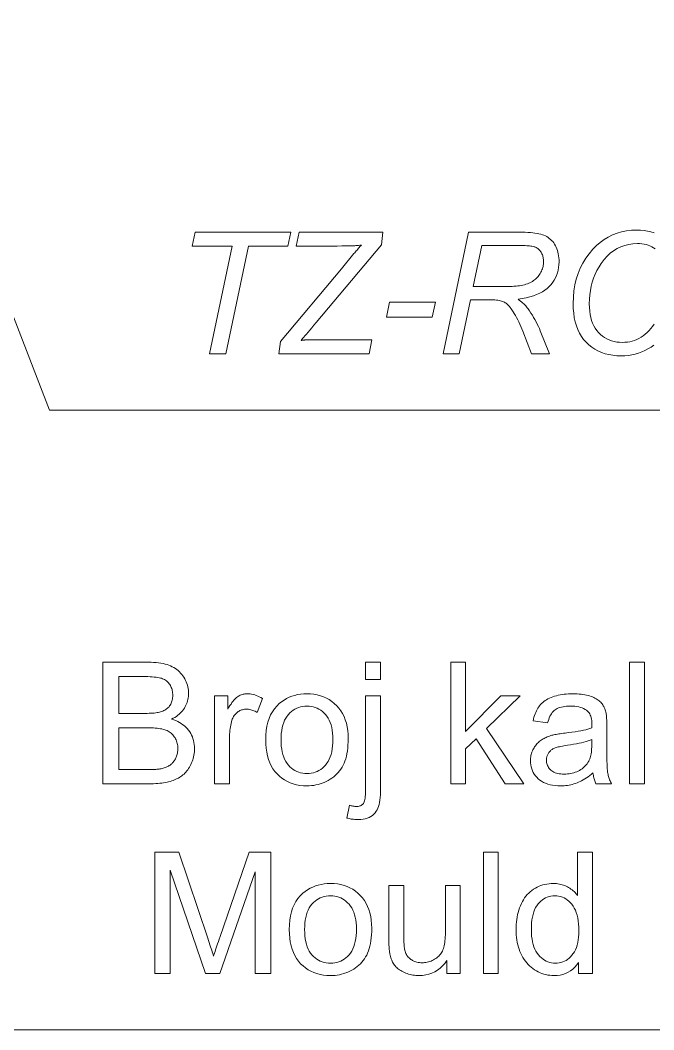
# Model space of a CAD drawing. Extents: x 0 to 297, y 0 to 420.
# Drawn here: x 142.41 to 158.05, y 101.3 to 126.21 of the extents above; entities that cross this region are included whole.
import ezdxf

# ---------------------------------------------------------------- set-up
doc = ezdxf.new("R2010")
doc.units = 0

msp = doc.modelspace()

# ---------------------------------------------------------------- linework, layer by layer
at = {"color": 7, "lineweight": 13}
for points in [[(121.095, 152.823), (141.184, 101.297), (165.11, 101.297)], [(129.221, 152.67), (143.138, 116.592), (174.55, 116.592)], [(158.056, 118.195), (157.983, 118.145), (157.908, 118.099), (157.832, 118.06), (157.754, 118.025), (157.674, 117.996), (157.592, 117.972), (157.509, 117.953), (157.423, 117.94), (157.336, 117.932), (157.248, 117.929), (157.141, 117.933), (157.038, 117.943), (156.94, 117.959), (156.847, 117.983), (156.758, 118.013), (156.673, 118.049), (156.594, 118.093), (156.518, 118.143), (156.447, 118.199), (156.381, 118.263), (156.32, 118.332), (156.266, 118.408), (156.218, 118.489), (156.176, 118.576), (156.141, 118.668), (156.112, 118.767), (156.09, 118.871), (156.074, 118.981), (156.064, 119.097), (156.061, 119.218), (156.066, 119.378), (156.08, 119.531), (156.105, 119.679), (156.139, 119.822), (156.183, 119.959), (156.236, 120.09), (156.299, 120.216), (156.372, 120.336), (156.455, 120.45), (156.548, 120.559), (156.637, 120.649), (156.73, 120.729), (156.827, 120.8), (156.929, 120.861), (157.034, 120.913), (157.144, 120.956), (157.258, 120.989), (157.377, 121.013), (157.499, 121.027), (157.626, 121.032), (157.72, 121.029), (157.81, 121.021), (157.896, 121.009), (157.979, 120.991), (158.058, 120.968)], [(158.084, 120.57), (158.044, 120.597), (158.002, 120.621), (157.957, 120.642), (157.91, 120.66), (157.862, 120.674), (157.811, 120.686), (157.757, 120.694), (157.702, 120.698), (157.645, 120.7), (157.537, 120.695), (157.433, 120.68), (157.333, 120.656), (157.238, 120.622), (157.147, 120.578), (157.06, 120.524), (156.977, 120.46), (156.899, 120.387), (156.825, 120.304), (156.754, 120.211), (156.699, 120.125), (156.648, 120.036), (156.604, 119.944), (156.566, 119.848), (156.533, 119.75), (156.507, 119.648), (156.486, 119.544), (156.472, 119.436), (156.463, 119.325), (156.46, 119.21), (156.462, 119.12), (156.469, 119.034), (156.48, 118.952), (156.496, 118.875), (156.517, 118.803), (156.542, 118.734), (156.571, 118.67), (156.605, 118.61), (156.644, 118.555), (156.687, 118.504), (156.734, 118.458), (156.783, 118.417), (156.836, 118.38), (156.891, 118.348), (156.948, 118.322), (157.009, 118.3), (157.072, 118.283), (157.138, 118.27), (157.207, 118.263), (157.278, 118.261), (157.34, 118.263), (157.4, 118.269), (157.46, 118.279), (157.518, 118.293), (157.575, 118.311), (157.63, 118.334), (157.685, 118.36), (157.738, 118.39), (157.79, 118.425), (157.841, 118.463), (157.89, 118.506), (157.936, 118.551), (157.98, 118.6), (158.021, 118.652), (158.059, 118.708)]]:
    msp.add_lwpolyline(points, dxfattribs=at)
for points in [[(147.089, 117.98), (147.644, 120.639), (146.66, 120.639), (146.731, 120.98), (149.093, 120.98), (149.021, 120.639), (148.045, 120.639), (147.491, 117.98)], [(148.8, 117.98), (148.839, 118.281), (150.341, 120.076), (150.652, 120.452), (150.671, 120.475), (150.69, 120.498), (150.708, 120.52), (150.727, 120.541), (150.745, 120.562), (150.763, 120.583), (150.781, 120.604), (150.799, 120.624), (150.817, 120.644), (150.834, 120.663), (150.797, 120.659), (150.763, 120.655), (150.73, 120.652), (150.7, 120.649), (150.673, 120.646), (150.647, 120.644), (150.624, 120.643), (150.603, 120.642), (150.585, 120.641), (150.568, 120.641), (150.47, 120.643), (150.351, 120.641), (150.235, 120.639), (149.226, 120.639), (149.297, 120.98), (151.366, 120.98), (151.332, 120.667), (149.721, 118.754), (149.664, 118.686), (149.611, 118.623), (149.563, 118.565), (149.518, 118.513), (149.479, 118.466), (149.443, 118.424), (149.412, 118.388), (149.385, 118.356), (149.363, 118.33), (149.345, 118.31), (149.362, 118.312), (149.378, 118.314), (149.393, 118.316), (149.406, 118.318), (149.419, 118.319), (149.43, 118.32), (149.439, 118.321), (149.448, 118.322), (149.455, 118.322), (149.461, 118.322), (151.096, 118.322), (151.025, 117.98)], [(152.85, 117.98), (153.478, 120.98), (154.737, 120.98), (154.809, 120.98), (154.879, 120.978), (154.944, 120.975), (155.006, 120.97), (155.064, 120.965), (155.119, 120.958), (155.17, 120.95), (155.217, 120.94), (155.261, 120.93), (155.302, 120.918), (155.339, 120.904), (155.375, 120.889), (155.41, 120.871), (155.442, 120.851), (155.473, 120.828), (155.503, 120.804), (155.53, 120.777), (155.556, 120.748), (155.581, 120.717), (155.603, 120.684), (155.624, 120.648), (155.643, 120.611), (155.659, 120.572), (155.673, 120.532), (155.686, 120.489), (155.695, 120.445), (155.703, 120.399), (155.708, 120.351), (155.712, 120.301), (155.713, 120.25), (155.71, 120.178), (155.703, 120.108), (155.691, 120.041), (155.675, 119.977), (155.653, 119.915), (155.627, 119.855), (155.596, 119.798), (155.56, 119.744), (155.519, 119.692), (155.473, 119.642), (155.423, 119.595), (155.366, 119.552), (155.303, 119.512), (155.235, 119.476), (155.16, 119.443), (155.08, 119.413), (154.994, 119.387), (154.902, 119.364), (154.804, 119.345), (154.7, 119.329), (154.732, 119.305), (154.762, 119.281), (154.791, 119.257), (154.818, 119.233), (154.844, 119.209), (154.868, 119.186), (154.89, 119.162), (154.911, 119.138), (154.93, 119.115), (154.948, 119.092), (154.984, 119.039), (155.02, 118.985), (155.054, 118.932), (155.086, 118.877), (155.117, 118.823), (155.147, 118.768), (155.175, 118.713), (155.202, 118.657), (155.227, 118.601), (155.25, 118.545), (155.48, 117.98), (155.031, 117.98), (154.817, 118.539), (154.793, 118.599), (154.769, 118.657), (154.744, 118.713), (154.718, 118.768), (154.692, 118.821), (154.665, 118.873), (154.637, 118.923), (154.609, 118.971), (154.58, 119.018), (154.551, 119.063), (154.53, 119.093), (154.509, 119.12), (154.489, 119.146), (154.468, 119.169), (154.447, 119.19), (154.426, 119.209), (154.405, 119.226), (154.384, 119.241), (154.363, 119.254), (154.342, 119.264), (154.319, 119.274), (154.294, 119.282), (154.266, 119.289), (154.235, 119.295), (154.202, 119.301), (154.166, 119.305), (154.128, 119.308), (154.086, 119.311), (154.043, 119.312), (153.996, 119.313), (153.529, 119.313), (153.251, 117.98)], [(153.597, 119.638), (154.151, 119.638), (154.226, 119.638), (154.295, 119.638), (154.358, 119.639), (154.416, 119.64), (154.469, 119.641), (154.517, 119.642), (154.559, 119.643), (154.595, 119.645), (154.627, 119.646), (154.653, 119.648), (154.697, 119.653), (154.74, 119.659), (154.782, 119.667), (154.821, 119.675), (154.86, 119.685), (154.896, 119.696), (154.931, 119.708), (154.964, 119.721), (154.995, 119.735), (155.025, 119.751), (155.054, 119.767), (155.081, 119.785), (155.107, 119.803), (155.131, 119.823), (155.154, 119.844), (155.176, 119.866), (155.197, 119.889), (155.216, 119.914), (155.234, 119.939), (155.25, 119.965), (155.266, 119.993), (155.279, 120.02), (155.291, 120.048), (155.301, 120.077), (155.31, 120.106), (155.317, 120.135), (155.323, 120.164), (155.327, 120.195), (155.329, 120.225), (155.33, 120.256), (155.33, 120.282), (155.328, 120.307), (155.325, 120.331), (155.321, 120.355), (155.315, 120.378), (155.309, 120.401), (155.301, 120.423), (155.292, 120.444), (155.282, 120.464), (155.271, 120.484), (155.259, 120.503), (155.246, 120.521), (155.232, 120.537), (155.217, 120.552), (155.202, 120.566), (155.186, 120.578), (155.17, 120.59), (155.152, 120.6), (155.134, 120.609), (155.115, 120.616), (155.095, 120.623), (155.071, 120.629), (155.045, 120.634), (155.017, 120.638), (154.985, 120.642), (154.951, 120.645), (154.915, 120.648), (154.875, 120.65), (154.833, 120.651), (154.788, 120.651), (153.81, 120.651)], [(151.452, 118.881), (151.53, 119.251), (152.66, 119.251), (152.584, 118.881)], [(144.45, 107.367), (144.45, 110.367), (145.576, 110.367), (145.643, 110.366), (145.708, 110.364), (145.77, 110.359), (145.829, 110.353), (145.885, 110.345), (145.939, 110.335), (145.99, 110.323), (146.039, 110.309), (146.084, 110.294), (146.127, 110.276), (146.168, 110.257), (146.207, 110.236), (146.244, 110.213), (146.279, 110.188), (146.312, 110.161), (146.344, 110.132), (146.374, 110.101), (146.402, 110.068), (146.428, 110.033), (146.453, 109.996), (146.475, 109.958), (146.495, 109.92), (146.513, 109.881), (146.528, 109.842), (146.541, 109.802), (146.551, 109.763), (146.56, 109.722), (146.566, 109.682), (146.569, 109.641), (146.57, 109.6), (146.569, 109.562), (146.566, 109.524), (146.561, 109.487), (146.554, 109.45), (146.544, 109.413), (146.533, 109.377), (146.519, 109.342), (146.503, 109.307), (146.486, 109.272), (146.466, 109.238), (146.444, 109.204), (146.42, 109.172), (146.394, 109.142), (146.365, 109.112), (146.335, 109.084), (146.302, 109.058), (146.268, 109.032), (146.231, 109.008), (146.192, 108.985), (146.151, 108.964), (146.204, 108.946), (146.255, 108.927), (146.303, 108.906), (146.348, 108.882), (146.391, 108.856), (146.432, 108.827), (146.47, 108.797), (146.506, 108.764), (146.539, 108.729), (146.569, 108.691), (146.597, 108.652), (146.622, 108.612), (146.644, 108.57), (146.663, 108.526), (146.679, 108.482), (146.692, 108.436), (146.702, 108.388), (146.71, 108.339), (146.714, 108.289), (146.716, 108.237), (146.715, 108.195), (146.712, 108.154), (146.708, 108.113), (146.701, 108.073), (146.693, 108.034), (146.683, 107.995), (146.672, 107.957), (146.659, 107.919), (146.643, 107.882), (146.627, 107.845), (146.608, 107.81), (146.589, 107.776), (146.569, 107.744), (146.549, 107.714), (146.527, 107.685), (146.505, 107.658), (146.481, 107.632), (146.457, 107.608), (146.432, 107.586), (146.407, 107.566), (146.38, 107.547), (146.351, 107.529), (146.322, 107.511), (146.291, 107.495), (146.259, 107.48), (146.225, 107.465), (146.191, 107.452), (146.154, 107.439), (146.117, 107.428), (146.078, 107.418), (146.038, 107.408), (145.996, 107.399), (145.952, 107.392), (145.906, 107.385), (145.858, 107.38), (145.809, 107.375), (145.758, 107.372), (145.705, 107.369), (145.651, 107.368), (145.594, 107.367)], [(150.939, 109.94), (150.939, 110.367), (151.308, 110.367), (151.308, 109.94)], [(153.039, 107.367), (153.039, 110.367), (153.407, 110.367), (153.407, 108.657), (154.279, 109.541), (154.756, 109.541), (153.925, 108.734), (154.84, 107.367), (154.385, 107.367), (153.667, 108.479), (153.407, 108.229), (153.407, 107.367)], [(157.455, 107.367), (157.455, 110.367), (157.823, 110.367), (157.823, 107.367)], [(144.847, 109.107), (145.496, 109.107), (145.547, 109.107), (145.596, 109.108), (145.641, 109.11), (145.683, 109.112), (145.723, 109.115), (145.759, 109.119), (145.792, 109.124), (145.823, 109.129), (145.85, 109.135), (145.874, 109.142), (145.904, 109.151), (145.932, 109.162), (145.959, 109.174), (145.984, 109.187), (146.007, 109.201), (146.029, 109.217), (146.05, 109.234), (146.069, 109.252), (146.087, 109.271), (146.103, 109.291), (146.117, 109.312), (146.13, 109.335), (146.142, 109.358), (146.152, 109.383), (146.16, 109.409), (146.167, 109.435), (146.172, 109.463), (146.176, 109.492), (146.179, 109.522), (146.179, 109.553), (146.179, 109.582), (146.177, 109.611), (146.173, 109.639), (146.168, 109.667), (146.161, 109.693), (146.154, 109.719), (146.144, 109.744), (146.134, 109.769), (146.121, 109.793), (146.108, 109.816), (146.093, 109.838), (146.077, 109.858), (146.059, 109.878), (146.041, 109.895), (146.021, 109.912), (146, 109.926), (145.977, 109.94), (145.954, 109.952), (145.929, 109.962), (145.903, 109.971), (145.875, 109.979), (145.842, 109.986), (145.806, 109.993), (145.766, 109.998), (145.723, 110.003), (145.675, 110.007), (145.624, 110.01), (145.568, 110.012), (145.51, 110.013), (145.447, 110.013), (144.847, 110.013)], [(147.211, 107.367), (147.211, 109.541), (147.542, 109.541), (147.542, 109.211), (147.567, 109.256), (147.592, 109.297), (147.617, 109.336), (147.641, 109.371), (147.664, 109.403), (147.688, 109.432), (147.71, 109.458), (147.733, 109.48), (147.755, 109.5), (147.777, 109.516), (147.798, 109.53), (147.82, 109.543), (147.843, 109.554), (147.866, 109.563), (147.889, 109.571), (147.913, 109.578), (147.938, 109.583), (147.962, 109.587), (147.987, 109.589), (148.013, 109.59), (148.05, 109.589), (148.088, 109.585), (148.125, 109.579), (148.163, 109.571), (148.201, 109.56), (148.239, 109.547), (148.277, 109.532), (148.315, 109.514), (148.353, 109.494), (148.392, 109.471), (148.265, 109.129), (148.238, 109.144), (148.211, 109.158), (148.184, 109.17), (148.157, 109.18), (148.13, 109.189), (148.103, 109.196), (148.076, 109.202), (148.049, 109.206), (148.022, 109.208), (147.995, 109.209), (147.971, 109.208), (147.947, 109.206), (147.924, 109.203), (147.902, 109.197), (147.88, 109.191), (147.858, 109.183), (147.838, 109.174), (147.817, 109.163), (147.797, 109.15), (147.778, 109.136), (147.759, 109.121), (147.741, 109.105), (147.725, 109.088), (147.709, 109.069), (147.695, 109.05), (147.682, 109.029), (147.67, 109.007), (147.659, 108.984), (147.649, 108.96), (147.64, 108.935), (147.629, 108.895), (147.618, 108.855), (147.609, 108.814), (147.601, 108.772), (147.594, 108.729), (147.589, 108.686), (147.585, 108.642), (147.582, 108.597), (147.58, 108.551), (147.579, 108.505), (147.579, 107.367)], [(148.473, 108.454), (148.477, 108.572), (148.487, 108.683), (148.504, 108.788), (148.527, 108.887), (148.557, 108.979), (148.594, 109.066), (148.638, 109.146), (148.688, 109.22), (148.745, 109.287), (148.809, 109.348), (148.866, 109.394), (148.926, 109.435), (148.988, 109.471), (149.053, 109.503), (149.12, 109.529), (149.19, 109.551), (149.262, 109.568), (149.336, 109.58), (149.413, 109.587), (149.492, 109.59), (149.58, 109.587), (149.665, 109.578), (149.747, 109.563), (149.825, 109.543), (149.9, 109.516), (149.971, 109.484), (150.04, 109.446), (150.105, 109.402), (150.167, 109.352), (150.225, 109.296), (150.279, 109.235), (150.327, 109.17), (150.37, 109.1), (150.407, 109.025), (150.438, 108.946), (150.464, 108.863), (150.484, 108.775), (150.498, 108.683), (150.507, 108.586), (150.51, 108.485), (150.508, 108.403), (150.504, 108.324), (150.498, 108.249), (150.489, 108.178), (150.478, 108.11), (150.464, 108.046), (150.448, 107.985), (150.429, 107.928), (150.408, 107.875), (150.384, 107.825), (150.357, 107.778), (150.329, 107.733), (150.298, 107.69), (150.265, 107.65), (150.229, 107.611), (150.191, 107.575), (150.151, 107.541), (150.109, 107.509), (150.064, 107.479), (150.017, 107.451), (149.969, 107.426), (149.919, 107.403), (149.869, 107.383), (149.818, 107.366), (149.766, 107.352), (149.713, 107.34), (149.659, 107.33), (149.604, 107.324), (149.549, 107.32), (149.492, 107.318), (149.403, 107.321), (149.317, 107.33), (149.234, 107.345), (149.155, 107.365), (149.08, 107.391), (149.008, 107.424), (148.939, 107.462), (148.874, 107.506), (148.813, 107.555), (148.755, 107.611), (148.701, 107.672), (148.653, 107.738), (148.611, 107.81), (148.575, 107.886), (148.544, 107.968), (148.518, 108.055), (148.499, 108.147), (148.485, 108.244), (148.476, 108.346)], [(150.473, 106.524), (150.542, 106.837), (150.564, 106.832), (150.585, 106.827), (150.604, 106.823), (150.623, 106.819), (150.641, 106.816), (150.658, 106.813), (150.674, 106.811), (150.689, 106.81), (150.703, 106.809), (150.716, 106.809), (150.738, 106.809), (150.759, 106.812), (150.779, 106.815), (150.797, 106.821), (150.814, 106.827), (150.831, 106.836), (150.846, 106.845), (150.86, 106.857), (150.872, 106.869), (150.884, 106.883), (150.895, 106.901), (150.904, 106.922), (150.912, 106.948), (150.919, 106.979), (150.925, 107.014), (150.93, 107.054), (150.934, 107.098), (150.937, 107.146), (150.939, 107.199), (150.939, 107.257), (150.939, 109.541), (151.308, 109.541), (151.308, 107.249), (151.307, 107.171), (151.303, 107.098), (151.298, 107.03), (151.291, 106.967), (151.282, 106.908), (151.27, 106.855), (151.256, 106.806), (151.241, 106.763), (151.223, 106.724), (151.203, 106.69), (151.175, 106.651), (151.143, 106.616), (151.108, 106.586), (151.069, 106.559), (151.026, 106.537), (150.98, 106.518), (150.931, 106.504), (150.878, 106.494), (150.821, 106.487), (150.761, 106.485), (150.731, 106.486), (150.702, 106.487), (150.673, 106.489), (150.643, 106.492), (150.614, 106.495), (150.586, 106.499), (150.557, 106.504), (150.529, 106.51), (150.501, 106.517)], [(156.55, 107.635), (156.51, 107.602), (156.469, 107.57), (156.429, 107.54), (156.389, 107.513), (156.35, 107.487), (156.31, 107.464), (156.271, 107.442), (156.233, 107.423), (156.195, 107.405), (156.157, 107.39), (156.118, 107.376), (156.08, 107.364), (156.04, 107.353), (156.001, 107.344), (155.96, 107.336), (155.919, 107.33), (155.878, 107.325), (155.836, 107.321), (155.793, 107.319), (155.75, 107.318), (155.68, 107.32), (155.614, 107.325), (155.55, 107.334), (155.49, 107.346), (155.434, 107.362), (155.38, 107.381), (155.33, 107.404), (155.283, 107.43), (155.24, 107.46), (155.2, 107.493), (155.163, 107.529), (155.131, 107.567), (155.102, 107.607), (155.077, 107.649), (155.056, 107.692), (155.038, 107.738), (155.025, 107.786), (155.015, 107.835), (155.009, 107.887), (155.007, 107.94), (155.008, 107.972), (155.01, 108.003), (155.014, 108.034), (155.019, 108.064), (155.026, 108.093), (155.034, 108.122), (155.043, 108.15), (155.054, 108.178), (155.066, 108.205), (155.08, 108.232), (155.095, 108.258), (155.111, 108.283), (155.128, 108.306), (155.145, 108.329), (155.164, 108.351), (155.184, 108.372), (155.204, 108.391), (155.225, 108.41), (155.247, 108.427), (155.27, 108.444), (155.294, 108.459), (155.319, 108.474), (155.344, 108.488), (155.369, 108.501), (155.396, 108.514), (155.422, 108.526), (155.45, 108.536), (155.478, 108.547), (155.506, 108.556), (155.535, 108.565), (155.558, 108.57), (155.583, 108.576), (155.61, 108.582), (155.64, 108.587), (155.672, 108.593), (155.705, 108.598), (155.741, 108.604), (155.78, 108.609), (155.82, 108.614), (155.863, 108.62), (155.95, 108.631), (156.032, 108.642), (156.109, 108.654), (156.182, 108.666), (156.25, 108.678), (156.313, 108.691), (156.372, 108.704), (156.426, 108.718), (156.475, 108.732), (156.52, 108.747), (156.52, 108.761), (156.52, 108.775), (156.521, 108.787), (156.521, 108.798), (156.521, 108.809), (156.521, 108.818), (156.522, 108.826), (156.522, 108.832), (156.522, 108.838), (156.522, 108.843), (156.521, 108.887), (156.518, 108.928), (156.512, 108.966), (156.505, 109.002), (156.496, 109.035), (156.484, 109.065), (156.471, 109.093), (156.455, 109.118), (156.437, 109.14), (156.417, 109.16), (156.388, 109.184), (156.355, 109.205), (156.32, 109.224), (156.283, 109.24), (156.242, 109.254), (156.199, 109.265), (156.153, 109.274), (156.104, 109.28), (156.052, 109.284), (155.998, 109.285), (155.947, 109.284), (155.899, 109.281), (155.854, 109.277), (155.812, 109.27), (155.772, 109.262), (155.735, 109.252), (155.701, 109.24), (155.669, 109.227), (155.64, 109.211), (155.614, 109.194), (155.59, 109.174), (155.567, 109.152), (155.546, 109.127), (155.525, 109.098), (155.507, 109.068), (155.489, 109.034), (155.472, 108.998), (155.457, 108.958), (155.444, 108.916), (155.431, 108.871), (155.071, 108.921), (155.081, 108.966), (155.093, 109.01), (155.106, 109.051), (155.12, 109.091), (155.136, 109.13), (155.153, 109.166), (155.171, 109.201), (155.19, 109.234), (155.211, 109.265), (155.233, 109.294), (155.256, 109.322), (155.282, 109.348), (155.309, 109.373), (155.339, 109.397), (155.37, 109.42), (155.404, 109.441), (155.439, 109.461), (155.477, 109.48), (155.516, 109.497), (155.558, 109.513), (155.601, 109.528), (155.646, 109.541), (155.692, 109.552), (155.739, 109.562), (155.788, 109.571), (155.838, 109.577), (155.889, 109.583), (155.942, 109.587), (155.996, 109.589), (156.051, 109.59), (156.106, 109.589), (156.158, 109.587), (156.209, 109.584), (156.257, 109.579), (156.303, 109.573), (156.348, 109.566), (156.39, 109.558), (156.43, 109.548), (156.468, 109.537), (156.503, 109.524), (156.537, 109.511), (156.569, 109.497), (156.599, 109.482), (156.628, 109.466), (156.654, 109.45), (156.679, 109.434), (156.702, 109.416), (156.723, 109.398), (156.742, 109.379), (156.759, 109.36), (156.775, 109.339), (156.79, 109.318), (156.804, 109.295), (156.817, 109.272), (156.829, 109.247), (156.84, 109.222), (156.85, 109.195), (156.859, 109.167), (156.867, 109.139), (156.874, 109.109), (156.877, 109.089), (156.88, 109.065), (156.883, 109.039), (156.886, 109.009), (156.888, 108.977), (156.889, 108.941), (156.891, 108.903), (156.891, 108.861), (156.892, 108.817), (156.892, 108.769), (156.892, 108.278), (156.892, 108.179), (156.893, 108.088), (156.894, 108.004), (156.896, 107.928), (156.898, 107.859), (156.901, 107.798), (156.904, 107.744), (156.907, 107.698), (156.911, 107.659), (156.916, 107.628), (156.921, 107.601), (156.927, 107.574), (156.934, 107.548), (156.942, 107.521), (156.951, 107.495), (156.961, 107.469), (156.971, 107.443), (156.983, 107.418), (156.995, 107.392), (157.009, 107.367), (156.624, 107.367), (156.613, 107.391), (156.603, 107.415), (156.593, 107.44), (156.585, 107.465), (156.577, 107.492), (156.57, 107.519), (156.564, 107.547), (156.559, 107.576), (156.554, 107.605)], [(148.852, 108.454), (148.854, 108.373), (148.859, 108.295), (148.868, 108.222), (148.881, 108.154), (148.897, 108.089), (148.918, 108.029), (148.941, 107.972), (148.969, 107.92), (148.999, 107.872), (149.034, 107.829), (149.071, 107.789), (149.111, 107.754), (149.152, 107.723), (149.195, 107.696), (149.24, 107.673), (149.287, 107.654), (149.335, 107.64), (149.386, 107.629), (149.438, 107.623), (149.492, 107.621), (149.546, 107.623), (149.598, 107.629), (149.649, 107.64), (149.697, 107.655), (149.744, 107.673), (149.788, 107.696), (149.831, 107.723), (149.872, 107.755), (149.911, 107.79), (149.949, 107.83), (149.983, 107.874), (150.014, 107.922), (150.042, 107.975), (150.065, 108.032), (150.085, 108.093), (150.102, 108.159), (150.115, 108.229), (150.124, 108.304), (150.129, 108.383), (150.131, 108.466), (150.129, 108.545), (150.124, 108.62), (150.114, 108.691), (150.102, 108.758), (150.085, 108.821), (150.065, 108.88), (150.041, 108.935), (150.014, 108.986), (149.983, 109.034), (149.948, 109.077), (149.91, 109.117), (149.871, 109.152), (149.83, 109.183), (149.787, 109.21), (149.742, 109.233), (149.696, 109.252), (149.648, 109.266), (149.598, 109.277), (149.546, 109.283), (149.492, 109.285), (149.438, 109.283), (149.386, 109.277), (149.335, 109.266), (149.287, 109.252), (149.24, 109.233), (149.195, 109.21), (149.152, 109.184), (149.111, 109.153), (149.071, 109.117), (149.034, 109.078), (148.999, 109.035), (148.969, 108.987), (148.941, 108.935), (148.918, 108.879), (148.897, 108.819), (148.881, 108.754), (148.868, 108.686), (148.859, 108.613), (148.854, 108.535)], [(144.847, 107.721), (145.594, 107.721), (145.631, 107.722), (145.666, 107.722), (145.699, 107.723), (145.73, 107.724), (145.758, 107.725), (145.784, 107.727), (145.807, 107.728), (145.829, 107.731), (145.848, 107.733), (145.864, 107.736), (145.891, 107.741), (145.917, 107.747), (145.942, 107.753), (145.967, 107.761), (145.99, 107.768), (146.013, 107.777), (146.034, 107.786), (146.055, 107.796), (146.075, 107.806), (146.093, 107.818), (146.112, 107.83), (146.129, 107.843), (146.146, 107.857), (146.162, 107.872), (146.177, 107.888), (146.192, 107.905), (146.206, 107.923), (146.22, 107.943), (146.233, 107.963), (146.245, 107.984), (146.256, 108.007), (146.266, 108.029), (146.275, 108.053), (146.283, 108.077), (146.289, 108.102), (146.295, 108.128), (146.299, 108.154), (146.302, 108.181), (146.304, 108.209), (146.304, 108.237), (146.303, 108.27), (146.301, 108.302), (146.296, 108.334), (146.29, 108.364), (146.283, 108.394), (146.273, 108.423), (146.262, 108.45), (146.249, 108.477), (146.235, 108.503), (146.218, 108.529), (146.2, 108.553), (146.181, 108.575), (146.161, 108.596), (146.139, 108.616), (146.116, 108.634), (146.091, 108.651), (146.065, 108.666), (146.038, 108.68), (146.01, 108.692), (145.98, 108.703), (145.948, 108.712), (145.913, 108.721), (145.876, 108.728), (145.836, 108.735), (145.794, 108.74), (145.749, 108.745), (145.701, 108.748), (145.65, 108.751), (145.597, 108.752), (145.541, 108.753), (144.847, 108.753)], [(156.52, 108.458), (156.478, 108.442), (156.432, 108.426), (156.381, 108.411), (156.327, 108.397), (156.269, 108.382), (156.207, 108.369), (156.141, 108.356), (156.071, 108.343), (155.996, 108.331), (155.918, 108.319), (155.874, 108.312), (155.833, 108.306), (155.794, 108.299), (155.758, 108.291), (155.724, 108.284), (155.693, 108.277), (155.665, 108.269), (155.64, 108.261), (155.617, 108.253), (155.597, 108.245), (155.578, 108.237), (155.561, 108.227), (155.544, 108.217), (155.528, 108.206), (155.513, 108.195), (155.499, 108.183), (155.486, 108.169), (155.474, 108.156), (155.462, 108.141), (155.452, 108.126), (155.442, 108.11), (155.433, 108.093), (155.425, 108.077), (155.419, 108.06), (155.413, 108.042), (155.409, 108.025), (155.405, 108.007), (155.402, 107.988), (155.401, 107.97), (155.4, 107.951), (155.401, 107.922), (155.405, 107.894), (155.41, 107.867), (155.418, 107.841), (155.428, 107.816), (155.441, 107.791), (155.455, 107.768), (155.472, 107.746), (155.491, 107.725), (155.512, 107.705), (155.535, 107.686), (155.561, 107.67), (155.588, 107.655), (155.618, 107.642), (155.649, 107.631), (155.683, 107.623), (155.719, 107.616), (155.757, 107.611), (155.796, 107.608), (155.838, 107.607), (155.88, 107.608), (155.922, 107.611), (155.962, 107.615), (156.001, 107.622), (156.039, 107.63), (156.077, 107.64), (156.113, 107.652), (156.149, 107.666), (156.183, 107.682), (156.217, 107.7), (156.249, 107.719), (156.28, 107.74), (156.308, 107.762), (156.335, 107.785), (156.361, 107.81), (156.384, 107.836), (156.406, 107.864), (156.426, 107.893), (156.444, 107.923), (156.46, 107.955), (156.472, 107.981), (156.482, 108.009), (156.491, 108.04), (156.498, 108.074), (156.505, 108.109), (156.51, 108.147), (156.514, 108.188), (156.517, 108.23), (156.519, 108.276), (156.52, 108.323)], [(145.735, 102.685), (145.735, 105.685), (146.333, 105.685), (147.043, 103.561), (147.062, 103.503), (147.08, 103.448), (147.097, 103.397), (147.113, 103.348), (147.128, 103.302), (147.142, 103.259), (147.154, 103.219), (147.166, 103.182), (147.177, 103.148), (147.186, 103.117), (147.197, 103.151), (147.209, 103.189), (147.222, 103.229), (147.236, 103.273), (147.252, 103.319), (147.268, 103.369), (147.286, 103.421), (147.305, 103.477), (147.325, 103.536), (147.346, 103.598), (148.064, 105.685), (148.598, 105.685), (148.598, 102.685), (148.216, 102.685), (148.216, 105.196), (147.344, 102.685), (146.986, 102.685), (146.118, 105.239), (146.118, 102.685)], [(153.845, 102.685), (153.845, 105.685), (154.213, 105.685), (154.213, 102.685)], [(156.194, 102.685), (156.194, 102.959), (156.151, 102.898), (156.104, 102.843), (156.053, 102.795), (155.998, 102.753), (155.939, 102.717), (155.876, 102.688), (155.81, 102.665), (155.739, 102.649), (155.665, 102.639), (155.587, 102.636), (155.535, 102.638), (155.484, 102.642), (155.434, 102.649), (155.385, 102.659), (155.337, 102.672), (155.29, 102.688), (155.243, 102.706), (155.198, 102.728), (155.153, 102.752), (155.109, 102.779), (155.066, 102.809), (155.026, 102.841), (154.987, 102.876), (154.95, 102.912), (154.915, 102.951), (154.883, 102.992), (154.852, 103.036), (154.823, 103.081), (154.796, 103.129), (154.771, 103.179), (154.748, 103.232), (154.728, 103.285), (154.71, 103.34), (154.695, 103.397), (154.681, 103.455), (154.671, 103.515), (154.662, 103.577), (154.656, 103.639), (154.653, 103.704), (154.651, 103.77), (154.652, 103.834), (154.656, 103.898), (154.661, 103.96), (154.669, 104.02), (154.679, 104.08), (154.69, 104.139), (154.705, 104.196), (154.721, 104.252), (154.739, 104.307), (154.76, 104.36), (154.783, 104.412), (154.808, 104.461), (154.835, 104.508), (154.864, 104.552), (154.895, 104.594), (154.929, 104.634), (154.965, 104.671), (155.003, 104.705), (155.043, 104.737), (155.085, 104.766), (155.129, 104.793), (155.174, 104.817), (155.22, 104.838), (155.267, 104.857), (155.315, 104.872), (155.364, 104.885), (155.414, 104.895), (155.465, 104.902), (155.517, 104.906), (155.57, 104.908), (155.609, 104.907), (155.647, 104.904), (155.684, 104.9), (155.721, 104.894), (155.756, 104.887), (155.79, 104.878), (155.824, 104.867), (155.857, 104.855), (155.889, 104.84), (155.92, 104.825), (155.95, 104.808), (155.979, 104.79), (156.007, 104.771), (156.034, 104.75), (156.059, 104.729), (156.084, 104.707), (156.107, 104.684), (156.129, 104.66), (156.15, 104.635), (156.17, 104.609), (156.17, 105.685), (156.536, 105.685), (156.536, 102.685)], [(149.055, 103.772), (149.058, 103.889), (149.068, 104.001), (149.085, 104.106), (149.108, 104.205), (149.138, 104.297), (149.175, 104.384), (149.219, 104.464), (149.269, 104.537), (149.326, 104.605), (149.39, 104.666), (149.447, 104.712), (149.507, 104.753), (149.569, 104.789), (149.634, 104.821), (149.701, 104.847), (149.771, 104.869), (149.843, 104.886), (149.917, 104.898), (149.994, 104.905), (150.074, 104.908), (150.162, 104.905), (150.246, 104.896), (150.328, 104.881), (150.406, 104.861), (150.481, 104.834), (150.552, 104.802), (150.621, 104.764), (150.686, 104.72), (150.748, 104.67), (150.806, 104.614), (150.86, 104.553), (150.909, 104.488), (150.951, 104.418), (150.988, 104.343), (151.02, 104.264), (151.045, 104.181), (151.065, 104.093), (151.079, 104.001), (151.088, 103.904), (151.091, 103.803), (151.089, 103.72), (151.086, 103.642), (151.079, 103.567), (151.071, 103.496), (151.059, 103.428), (151.045, 103.364), (151.029, 103.303), (151.01, 103.246), (150.989, 103.192), (150.965, 103.143), (150.939, 103.096), (150.91, 103.051), (150.879, 103.008), (150.846, 102.967), (150.81, 102.929), (150.773, 102.893), (150.732, 102.859), (150.69, 102.827), (150.645, 102.797), (150.599, 102.769), (150.55, 102.744), (150.501, 102.721), (150.45, 102.701), (150.399, 102.684), (150.347, 102.669), (150.294, 102.657), (150.24, 102.648), (150.186, 102.641), (150.13, 102.637), (150.074, 102.636), (149.984, 102.639), (149.898, 102.648), (149.816, 102.662), (149.737, 102.683), (149.661, 102.709), (149.589, 102.741), (149.52, 102.78), (149.455, 102.823), (149.394, 102.873), (149.336, 102.929), (149.282, 102.99), (149.235, 103.056), (149.192, 103.128), (149.156, 103.204), (149.125, 103.286), (149.1, 103.373), (149.08, 103.465), (149.066, 103.562), (149.057, 103.664)], [(152.947, 102.685), (152.947, 103.004), (152.894, 102.934), (152.838, 102.872), (152.778, 102.817), (152.715, 102.769), (152.647, 102.728), (152.577, 102.695), (152.502, 102.669), (152.424, 102.651), (152.342, 102.64), (152.257, 102.636), (152.219, 102.637), (152.181, 102.639), (152.144, 102.643), (152.107, 102.648), (152.071, 102.655), (152.036, 102.663), (152, 102.672), (151.966, 102.683), (151.932, 102.696), (151.898, 102.71), (151.865, 102.725), (151.835, 102.741), (151.806, 102.757), (151.778, 102.775), (151.753, 102.793), (151.729, 102.812), (151.707, 102.831), (151.686, 102.852), (151.667, 102.873), (151.65, 102.895), (151.635, 102.918), (151.62, 102.942), (151.606, 102.966), (151.593, 102.992), (151.582, 103.019), (151.571, 103.047), (151.561, 103.076), (151.552, 103.106), (151.544, 103.136), (151.537, 103.168), (151.533, 103.191), (151.529, 103.217), (151.525, 103.245), (151.522, 103.275), (151.52, 103.308), (151.518, 103.344), (151.516, 103.382), (151.515, 103.423), (151.515, 103.466), (151.514, 103.512), (151.514, 104.859), (151.883, 104.859), (151.883, 103.653), (151.883, 103.597), (151.884, 103.545), (151.885, 103.497), (151.886, 103.452), (151.888, 103.412), (151.891, 103.375), (151.894, 103.341), (151.897, 103.312), (151.901, 103.286), (151.905, 103.264), (151.913, 103.236), (151.922, 103.209), (151.933, 103.183), (151.945, 103.158), (151.959, 103.135), (151.975, 103.112), (151.992, 103.092), (152.011, 103.072), (152.031, 103.053), (152.052, 103.036), (152.076, 103.02), (152.1, 103.006), (152.125, 102.994), (152.151, 102.983), (152.178, 102.974), (152.207, 102.967), (152.236, 102.961), (152.267, 102.957), (152.298, 102.954), (152.331, 102.953), (152.364, 102.954), (152.396, 102.957), (152.428, 102.961), (152.46, 102.967), (152.491, 102.975), (152.522, 102.984), (152.553, 102.995), (152.583, 103.008), (152.613, 103.022), (152.642, 103.038), (152.67, 103.056), (152.697, 103.075), (152.721, 103.095), (152.745, 103.116), (152.766, 103.139), (152.786, 103.162), (152.804, 103.187), (152.82, 103.213), (152.835, 103.241), (152.848, 103.269), (152.859, 103.3), (152.869, 103.333), (152.878, 103.369), (152.886, 103.408), (152.893, 103.449), (152.898, 103.493), (152.902, 103.539), (152.905, 103.588), (152.907, 103.64), (152.908, 103.694), (152.908, 104.859), (153.276, 104.859), (153.276, 102.685)], [(149.433, 103.772), (149.435, 103.69), (149.44, 103.613), (149.45, 103.54), (149.462, 103.471), (149.479, 103.407), (149.499, 103.346), (149.522, 103.29), (149.55, 103.238), (149.581, 103.19), (149.615, 103.147), (149.653, 103.107), (149.692, 103.072), (149.733, 103.041), (149.776, 103.014), (149.821, 102.991), (149.868, 102.972), (149.916, 102.958), (149.967, 102.947), (150.019, 102.941), (150.074, 102.939), (150.128, 102.941), (150.18, 102.947), (150.23, 102.958), (150.278, 102.972), (150.325, 102.991), (150.37, 103.014), (150.412, 103.041), (150.453, 103.073), (150.493, 103.108), (150.53, 103.148), (150.565, 103.192), (150.596, 103.24), (150.623, 103.293), (150.647, 103.35), (150.667, 103.411), (150.683, 103.477), (150.696, 103.547), (150.705, 103.622), (150.71, 103.701), (150.712, 103.784), (150.71, 103.863), (150.705, 103.938), (150.696, 104.008), (150.683, 104.075), (150.666, 104.138), (150.646, 104.198), (150.622, 104.253), (150.595, 104.304), (150.564, 104.352), (150.529, 104.395), (150.491, 104.434), (150.452, 104.47), (150.411, 104.501), (150.368, 104.528), (150.324, 104.551), (150.277, 104.569), (150.229, 104.584), (150.179, 104.594), (150.127, 104.601), (150.074, 104.603), (150.019, 104.601), (149.967, 104.594), (149.916, 104.584), (149.868, 104.57), (149.821, 104.551), (149.776, 104.528), (149.733, 104.501), (149.692, 104.47), (149.653, 104.435), (149.615, 104.396), (149.581, 104.353), (149.55, 104.305), (149.522, 104.253), (149.499, 104.197), (149.479, 104.137), (149.462, 104.072), (149.45, 104.003), (149.44, 103.93), (149.435, 103.853)], [(155.03, 103.77), (155.032, 103.688), (155.037, 103.611), (155.046, 103.538), (155.058, 103.47), (155.074, 103.405), (155.093, 103.345), (155.116, 103.289), (155.143, 103.237), (155.173, 103.189), (155.206, 103.146), (155.242, 103.106), (155.279, 103.071), (155.317, 103.04), (155.357, 103.013), (155.398, 102.991), (155.44, 102.972), (155.483, 102.958), (155.528, 102.947), (155.574, 102.941), (155.621, 102.939), (155.669, 102.941), (155.715, 102.947), (155.76, 102.957), (155.803, 102.971), (155.845, 102.988), (155.885, 103.01), (155.924, 103.036), (155.961, 103.065), (155.997, 103.099), (156.032, 103.136), (156.064, 103.178), (156.092, 103.224), (156.118, 103.274), (156.14, 103.328), (156.158, 103.386), (156.174, 103.448), (156.185, 103.515), (156.194, 103.585), (156.199, 103.66), (156.201, 103.739), (156.199, 103.826), (156.194, 103.908), (156.185, 103.985), (156.173, 104.058), (156.158, 104.126), (156.139, 104.189), (156.116, 104.247), (156.09, 104.301), (156.061, 104.35), (156.029, 104.394), (155.993, 104.434), (155.957, 104.469), (155.918, 104.5), (155.878, 104.528), (155.837, 104.551), (155.794, 104.569), (155.749, 104.584), (155.703, 104.594), (155.655, 104.601), (155.605, 104.603), (155.557, 104.601), (155.51, 104.595), (155.465, 104.585), (155.421, 104.571), (155.38, 104.553), (155.339, 104.531), (155.301, 104.504), (155.264, 104.474), (155.228, 104.44), (155.195, 104.402), (155.163, 104.36), (155.135, 104.313), (155.111, 104.261), (155.089, 104.205), (155.071, 104.144), (155.056, 104.078), (155.045, 104.008), (155.037, 103.933), (155.032, 103.854)]]:
    msp.add_lwpolyline(points, close=True, dxfattribs=at)

doc.saveas('drawing.dxf')
